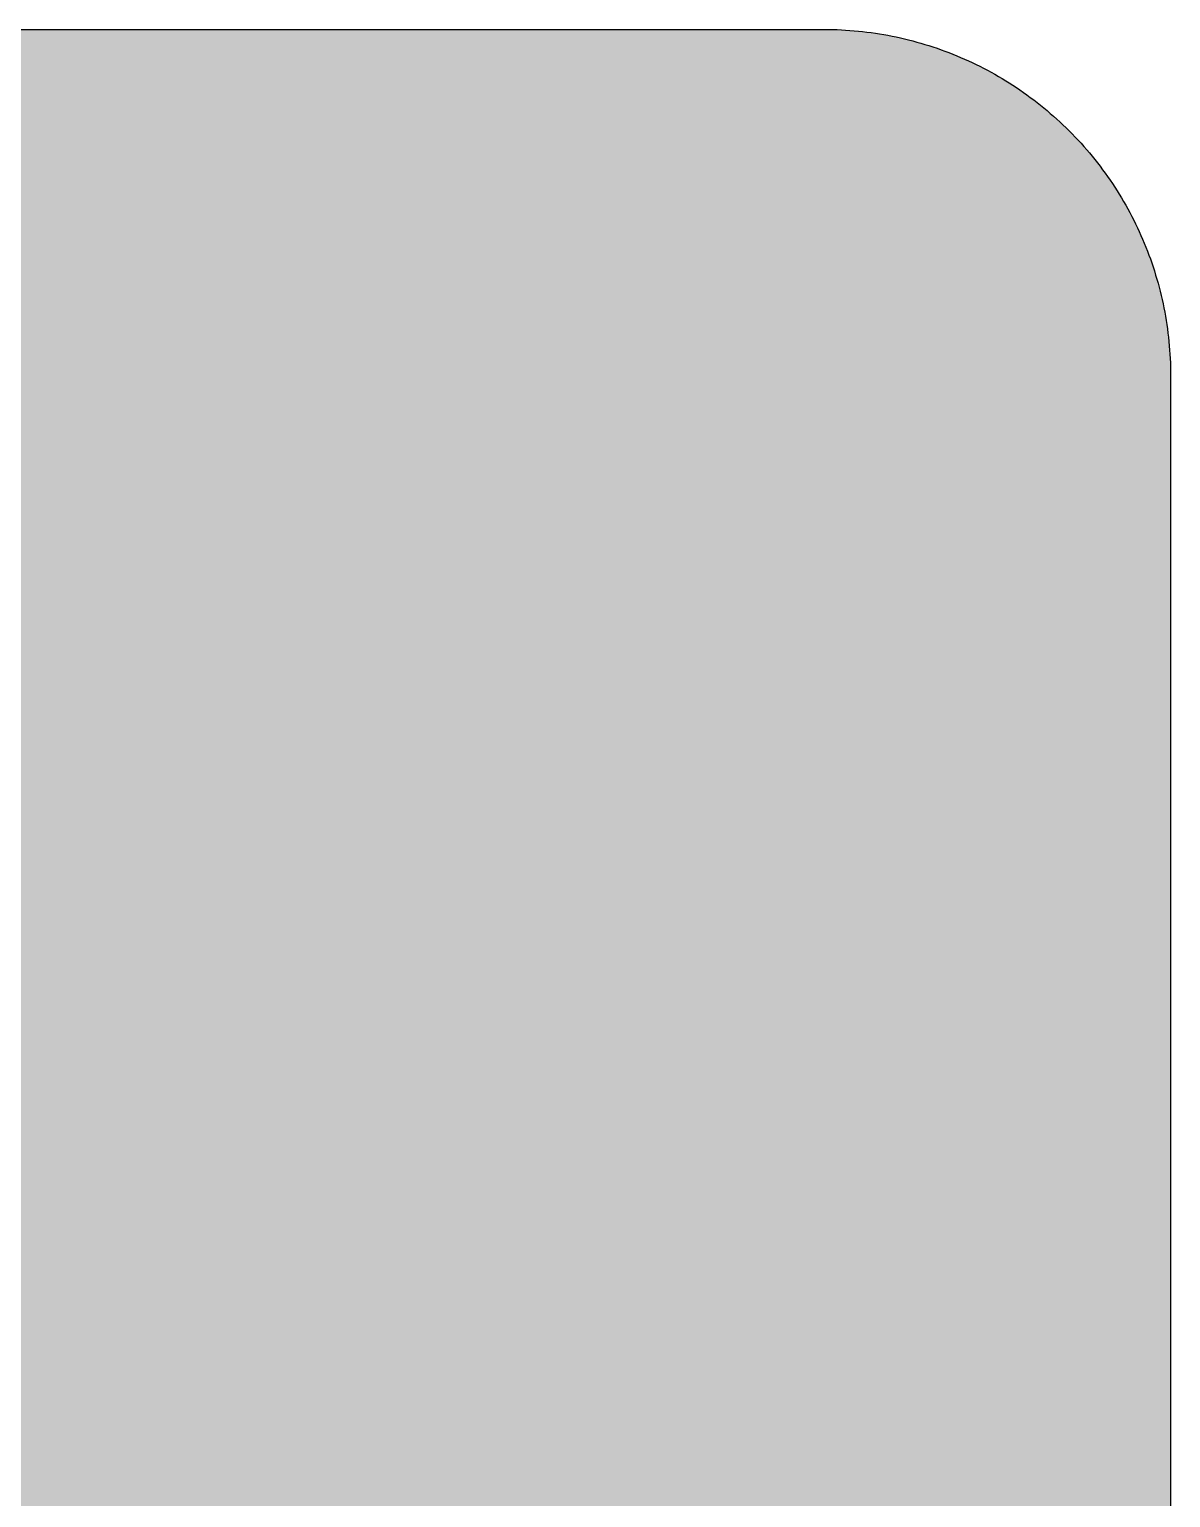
# Model space of a CAD drawing. Header units: millimetres. Extents: x 0 to 106, y 0 to 353.
# Drawn here: x 59.4 to 105.9, y 293 to 352.8 of the extents above; entities that cross this region are included whole.
import ezdxf

# ---------------------------------------------------------------- set-up
doc = ezdxf.new("R2010")
doc.units = ezdxf.units.MM

msp = doc.modelspace()

# ---------------------------------------------------------------- hatches: boundary and pattern name
msp.add_hatch(color=254).paths.add_polyline_path([(14.1633, 0.0536), (13.9878, 0.0533), (13.8125, 0.0559), (13.6373, 0.061), (13.462, 0.0686), (13.2893, 0.0787), (13.114, 0.0914), (12.9413, 0.1041), (12.7686, 0.1219), (12.5959, 0.1397), (12.4231, 0.16), (12.2504, 0.1829), (12.0777, 0.2057), (11.9075, 0.2337), (11.7373, 0.2616), (11.5672, 0.2921), (11.397, 0.3251), (11.2268, 0.3607), (11.0592, 0.3988), (10.8915, 0.4369), (10.7239, 0.4775), (10.5562, 0.5207), (10.3886, 0.5664), (10.2235, 0.6121), (10.0584, 0.6629), (9.8933, 0.7137), (9.7307, 0.7671), (9.5682, 0.8204), (9.4056, 0.8788), (9.2431, 0.9373), (9.083, 0.9982), (8.923, 1.0617), (8.763, 1.1252), (8.6055, 1.1938), (8.4455, 1.2624), (8.2906, 1.331), (8.1331, 1.4046), (7.9781, 1.4783), (7.8232, 1.5545), (7.6708, 1.6332), (7.5184, 1.7145), (7.366, 1.7958), (7.2161, 1.8796), (7.0663, 1.966), (6.919, 2.0523), (6.7716, 2.1438), (6.6243, 2.2352), (6.4795, 2.3266), (6.3348, 2.4232), (6.19, 2.5197), (6.0477, 2.6187), (5.908, 2.7178), (5.7683, 2.8194), (5.6286, 2.9235), (5.4915, 3.0302), (5.3543, 3.1369), (5.2197, 3.2461), (5.0851, 3.3579), (4.953, 3.4722), (4.8209, 3.5865), (4.6914, 3.7033), (4.5644, 3.8202), (4.4348, 3.9395), (4.3104, 4.0615), (4.1859, 4.1859), (4.0615, 4.3104), (3.9395, 4.4348), (3.8202, 4.5618), (3.7033, 4.6914), (3.5865, 4.8209), (3.4722, 4.953), (3.3579, 5.0851), (3.2487, 5.2197), (3.1369, 5.3543), (3.0302, 5.4915), (2.9235, 5.6286), (2.8194, 5.7683), (2.7178, 5.908), (2.6187, 6.0477), (2.5197, 6.19), (2.4232, 6.3348), (2.3266, 6.477), (2.2352, 6.6243), (2.1438, 6.7691), (2.0523, 6.9164), (1.966, 7.0663), (1.8796, 7.2161), (1.7958, 7.366), (1.7145, 7.5184), (1.6332, 7.6708), (1.5545, 7.8232), (1.4783, 7.9781), (1.4046, 8.1331), (1.331, 8.2906), (1.2598, 8.4455), (1.1913, 8.603), (1.1252, 8.763), (1.0592, 8.923), (0.9982, 9.083), (0.9373, 9.2431), (0.8763, 9.4056), (0.8204, 9.5682), (0.7645, 9.7307), (0.7112, 9.8933), (0.6604, 10.0584), (0.6121, 10.2235), (0.5639, 10.3911), (0.5207, 10.5562), (0.4775, 10.7239), (0.4343, 10.8915), (0.3962, 11.0592), (0.3607, 11.2268), (0.3251, 11.397), (0.2921, 11.5672), (0.2616, 11.7373), (0.2311, 11.9075), (0.2057, 12.0802), (0.1803, 12.2504), (0.1575, 12.4231), (0.1372, 12.5959), (0.1194, 12.7686), (0.1041, 12.9413), (0.0889, 13.1166), (0.0787, 13.2893), (0.0686, 13.4645), (0.061, 13.6373), (0.0559, 13.8125), (0.0508, 13.9878), (0.0508, 14.163), (0.0522, 338.7203), (0.0508, 338.8944), (0.0559, 339.0697), (0.061, 339.2449), (0.0686, 339.4177), (0.0787, 339.5929), (0.0889, 339.7656), (0.1041, 339.9409), (0.1194, 340.1136), (0.1372, 340.2863), (0.1575, 340.4591), (0.1803, 340.6318), (0.2057, 340.802), (0.2311, 340.9747), (0.2616, 341.1449), (0.2921, 341.315), (0.3251, 341.4852), (0.3607, 341.6529), (0.3962, 341.823), (0.4343, 341.9907), (0.4775, 342.1583), (0.5207, 342.326), (0.5639, 342.4911), (0.6121, 342.6562), (0.6604, 342.8213), (0.7112, 342.9864), (0.7645, 343.1515), (0.8204, 343.314), (0.8763, 343.4766), (0.9373, 343.6366), (0.9982, 343.7992), (1.0592, 343.9592), (1.1252, 344.1192), (1.1913, 344.2767), (1.2598, 344.4342), (1.331, 344.5916), (1.4046, 344.7466), (1.4783, 344.9015), (1.5545, 345.0565), (1.6332, 345.2114), (1.7145, 345.3638), (1.7958, 345.5137), (1.8796, 345.6661), (1.966, 345.8134), (2.0523, 345.9632), (2.1438, 346.1106), (2.2352, 346.2579), (2.3266, 346.4027), (2.4232, 346.5474), (2.5197, 346.6897), (2.6187, 346.8319), (2.7178, 346.9742), (2.8194, 347.1139), (2.9235, 347.251), (3.0302, 347.3907), (3.1369, 347.5253), (3.2487, 347.66), (3.3579, 347.7946), (3.4722, 347.9267), (3.5865, 348.0587), (3.7033, 348.1883), (3.8202, 348.3178), (3.9395, 348.4448), (4.0615, 348.5718), (4.1859, 348.6963), (4.3104, 348.8182), (4.4348, 348.9401), (4.5644, 349.0595), (4.6914, 349.1789), (4.8209, 349.2957), (4.953, 349.41), (5.0851, 349.5218), (5.2197, 349.6335), (5.3543, 349.7428), (5.4915, 349.8494), (5.6286, 349.9561), (5.7683, 350.0603), (5.908, 350.1619), (6.0477, 350.2635), (6.19, 350.3625), (6.3348, 350.459), (6.4795, 350.553), (6.6243, 350.647), (6.7716, 350.7384), (6.919, 350.8273), (7.0663, 350.9162), (7.2161, 351.0001), (7.366, 351.0864), (7.5184, 351.1677), (7.6708, 351.2464), (7.8232, 351.3252), (7.9781, 351.4014), (8.1331, 351.4776), (8.2906, 351.5487), (8.4455, 351.6198), (8.6055, 351.6884), (8.763, 351.757), (8.923, 351.8205), (9.083, 351.884), (9.2431, 351.9449), (9.4056, 352.0034), (9.5682, 352.0618), (9.7307, 352.1151), (9.8933, 352.1685), (10.0584, 352.2193), (10.2235, 352.2701), (10.3886, 352.3158), (10.5562, 352.3615), (10.7239, 352.4047), (10.8915, 352.4453), (11.0592, 352.4834), (11.2268, 352.5215), (11.397, 352.5571), (11.5672, 352.5901), (11.7373, 352.6206), (11.9075, 352.6485), (12.0777, 352.6765), (12.2504, 352.6993), (12.4231, 352.7222), (12.5959, 352.7425), (12.7686, 352.7603), (12.9413, 352.7781), (13.114, 352.7908), (13.2893, 352.8035), (13.462, 352.8136), (13.6373, 352.8212), (13.8125, 352.8263), (13.9878, 352.8289), (14.163, 352.8289), (91.7744, 352.8314), (91.948, 352.8289), (92.1233, 352.8263), (92.2985, 352.8212), (92.4738, 352.8136), (92.6465, 352.8035), (92.8218, 352.7908), (92.9945, 352.7781), (93.1672, 352.7603), (93.3399, 352.7425), (93.5126, 352.7222), (93.6854, 352.6993), (93.8581, 352.6765), (94.0283, 352.6485), (94.1984, 352.6206), (94.3686, 352.5901), (94.5388, 352.5571), (94.709, 352.5215), (94.8766, 352.4834), (95.0468, 352.4453), (95.2144, 352.4047), (95.3795, 352.3615), (95.5472, 352.3158), (95.7123, 352.2701), (95.8774, 352.2193), (96.0425, 352.1685), (96.205, 352.1151), (96.3701, 352.0618), (96.5327, 352.0034), (96.6927, 351.9449), (96.8553, 351.884), (97.0153, 351.8205), (97.1728, 351.757), (97.3328, 351.6884), (97.4903, 351.6198), (97.6478, 351.5487), (97.8027, 351.4776), (97.9576, 351.4014), (98.1126, 351.3252), (98.265, 351.2464), (98.4199, 351.1677), (98.5698, 351.0864), (98.7196, 351.0001), (98.8695, 350.9162), (99.0194, 350.8273), (99.1667, 350.7384), (99.314, 350.647), (99.4588, 350.553), (99.6036, 350.459), (99.7458, 350.3625), (99.888, 350.2635), (100.0303, 350.1619), (100.17, 350.0603), (100.3071, 349.9561), (100.4443, 349.8494), (100.5815, 349.7428), (100.7161, 349.6335), (100.8507, 349.5218), (100.9828, 349.41), (101.1149, 349.2957), (101.2444, 349.1789), (101.3739, 349.0595), (101.5009, 348.9401), (101.6279, 348.8182), (101.7524, 348.6963), (101.8743, 348.5718), (101.9962, 348.4448), (102.1156, 348.3178), (102.235, 348.1883), (102.3518, 348.0587), (102.4661, 347.9267), (102.5779, 347.7946), (102.6897, 347.66), (102.7989, 347.5253), (102.9056, 347.3907), (103.0122, 347.251), (103.1164, 347.1139), (103.218, 346.9742), (103.3196, 346.8319), (103.4186, 346.6897), (103.5152, 346.5474), (103.6091, 346.4027), (103.7031, 346.2579), (103.7946, 346.1106), (103.8835, 345.9632), (103.9698, 345.8134), (104.0562, 345.6661), (104.14, 345.5137), (104.2238, 345.3638), (104.3026, 345.2114), (104.3813, 345.0565), (104.4575, 344.9015), (104.5312, 344.7466), (104.6048, 344.5916), (104.6759, 344.4342), (104.7445, 344.2767), (104.8106, 344.1192), (104.8766, 343.9592), (104.9376, 343.7992), (104.9985, 343.6366), (105.0595, 343.4766), (105.1154, 343.314), (105.1712, 343.1515), (105.2246, 342.9864), (105.2754, 342.8213), (105.3236, 342.6562), (105.3719, 342.4911), (105.4151, 342.326), (105.4583, 342.1583), (105.4989, 341.9907), (105.5395, 341.823), (105.5751, 341.6529), (105.6107, 341.4852), (105.6437, 341.315), (105.6742, 341.1449), (105.7021, 340.9747), (105.73, 340.802), (105.7554, 340.6318), (105.7758, 340.4591), (105.7961, 340.2863), (105.8164, 340.1136), (105.8316, 339.9409), (105.8443, 339.7656), (105.857, 339.5929), (105.8672, 339.4177), (105.8748, 339.2449), (105.8799, 339.0697), (105.8824, 338.8944), (105.885, 338.7192), (105.8855, 14.1647), (105.8824, 13.9878), (105.8799, 13.8125), (105.8748, 13.6373), (105.8672, 13.4645), (105.857, 13.2893), (105.8443, 13.1166), (105.8316, 12.9413), (105.8164, 12.7686), (105.7961, 12.5959), (105.7758, 12.4231), (105.7554, 12.2504), (105.73, 12.0802), (105.7021, 11.9075), (105.6742, 11.7373), (105.6437, 11.5672), (105.6107, 11.397), (105.5751, 11.2268), (105.5395, 11.0592), (105.4989, 10.8915), (105.4583, 10.7239), (105.4151, 10.5562), (105.3719, 10.3911), (105.3236, 10.2235), (105.2754, 10.0584), (105.2246, 9.8933), (105.1712, 9.7307), (105.1154, 9.5682), (105.0595, 9.4056), (104.9985, 9.2431), (104.9376, 9.083), (104.8766, 8.923), (104.8106, 8.763), (104.7445, 8.603), (104.6759, 8.4455), (104.6048, 8.2906), (104.5312, 8.1331), (104.4575, 7.9781), (104.3813, 7.8232), (104.3026, 7.6708), (104.2238, 7.5184), (104.14, 7.366), (104.0562, 7.2161), (103.9698, 7.0663), (103.8835, 6.9164), (103.7946, 6.7691), (103.7031, 6.6243), (103.6091, 6.477), (103.5152, 6.3348), (103.4186, 6.19), (103.3196, 6.0477), (103.218, 5.908), (103.1164, 5.7683), (103.0122, 5.6286), (102.9056, 5.4915), (102.7989, 5.3543), (102.6897, 5.2197), (102.5779, 5.0851), (102.4661, 4.953), (102.3518, 4.8209), (102.235, 4.6914), (102.1156, 4.5618), (101.9962, 4.4348), (101.8743, 4.3104), (101.7524, 4.1859), (101.6279, 4.0615), (101.5009, 3.9395), (101.3739, 3.8202), (101.2444, 3.7033), (101.1149, 3.5865), (100.9828, 3.4722), (100.8507, 3.3579), (100.7161, 3.2461), (100.5815, 3.1369), (100.4443, 3.0302), (100.3071, 2.9235), (100.17, 2.8194), (100.0303, 2.7178), (99.888, 2.6187), (99.7458, 2.5197), (99.6036, 2.4232), (99.4588, 2.3266), (99.314, 2.2352), (99.1667, 2.1438), (99.0194, 2.0523), (98.8695, 1.966), (98.7196, 1.8796), (98.5698, 1.7958), (98.4199, 1.7145), (98.265, 1.6332), (98.1126, 1.5545), (97.9576, 1.4783), (97.8027, 1.4046), (97.6478, 1.331), (97.4903, 1.2624), (97.3328, 1.1938), (97.1728, 1.1252), (97.0153, 1.0617), (96.8553, 0.9982), (96.6927, 0.9373), (96.5327, 0.8788), (96.3701, 0.8204), (96.205, 0.7671), (96.0425, 0.7137), (95.8774, 0.6629), (95.7123, 0.6121), (95.5472, 0.5664), (95.3795, 0.5207), (95.2144, 0.4775), (95.0468, 0.4369), (94.8766, 0.3988), (94.709, 0.3607), (94.5388, 0.3251), (94.3686, 0.2921), (94.1984, 0.2616), (94.0283, 0.2337), (93.8581, 0.2057), (93.6854, 0.1829), (93.5126, 0.16), (93.3399, 0.1397), (93.1672, 0.1219), (92.9945, 0.1041), (92.8218, 0.0914), (92.6465, 0.0787), (92.4738, 0.0686), (92.2985, 0.061), (92.1233, 0.0559), (91.948, 0.0533), (91.7727, 0.0533)])
h = msp.add_hatch(color=59)
h.paths.add_polyline_path([(14.1633, 3.5814), (13.8887, 3.5839), (13.6169, 3.5941), (13.3477, 3.6119), (13.081, 3.6347), (12.8143, 3.6652), (12.5501, 3.7008), (12.2885, 3.7465), (12.0294, 3.7948), (11.7729, 3.8506), (11.5164, 3.9141), (11.2649, 3.9827), (11.016, 4.0564), (10.7671, 4.1351), (10.5232, 4.2215), (10.2819, 4.3129), (10.0432, 4.412), (9.8069, 4.5161), (9.5733, 4.6228), (9.3447, 4.7371), (9.1186, 4.8565), (8.8951, 4.9809), (8.6741, 5.113), (8.4582, 5.2476), (8.2448, 5.3873), (8.0366, 5.5321), (7.8308, 5.682), (7.6276, 5.8369), (7.4295, 5.9969), (7.2365, 6.1595), (7.046, 6.3297), (6.8605, 6.5024), (6.6777, 6.6802), (6.5024, 6.8605), (6.3271, 7.046), (6.1595, 7.2365), (5.9969, 7.432), (5.8369, 7.6302), (5.682, 7.8308), (5.5321, 8.0366), (5.3873, 8.2448), (5.2451, 8.4582), (5.1105, 8.6741), (4.9809, 8.8951), (4.8565, 9.1186), (4.7371, 9.3447), (4.6228, 9.5758), (4.5136, 9.8069), (4.4094, 10.0432), (4.3129, 10.2819), (4.2215, 10.5232), (4.1351, 10.7696), (4.0538, 11.016), (3.9802, 11.2649), (3.9116, 11.5189), (3.8506, 11.7729), (3.7948, 12.0294), (3.744, 12.2911), (3.7008, 12.5527), (3.6627, 12.8143), (3.6322, 13.081), (3.6093, 13.3502), (3.5916, 13.6195), (3.5814, 13.8913), (3.5789, 14.163), (3.58, 338.7203), (3.5814, 338.9909), (3.5916, 339.2627), (3.6093, 339.532), (3.6322, 339.8012), (3.6627, 340.0679), (3.7008, 340.3295), (3.744, 340.5911), (3.7948, 340.8528), (3.8506, 341.1093), (3.9116, 341.3633), (3.9802, 341.6148), (4.0538, 341.8662), (4.1351, 342.1126), (4.2215, 342.3564), (4.3129, 342.6003), (4.4094, 342.839), (4.5136, 343.0753), (4.6228, 343.3064), (4.7371, 343.5375), (4.8565, 343.7636), (4.9809, 343.9871), (5.1105, 344.2056), (5.2451, 344.424), (5.3873, 344.6348), (5.5321, 344.8456), (5.682, 345.0514), (5.8369, 345.252), (5.9969, 345.4502), (6.1595, 345.6457), (6.3271, 345.8337), (6.5024, 346.0217), (6.6777, 346.202), (6.8605, 346.3798), (7.046, 346.5525), (7.2365, 346.7202), (7.4295, 346.8853), (7.6276, 347.0453), (7.8308, 347.2002), (8.0366, 347.3501), (8.2448, 347.4949), (8.4582, 347.6346), (8.6741, 347.7692), (8.8951, 347.8987), (9.1186, 348.0257), (9.3447, 348.1451), (9.5733, 348.2594), (9.8069, 348.3661), (10.0432, 348.4702), (10.2819, 348.5693), (10.5232, 348.6607), (10.7671, 348.7471), (11.016, 348.8258), (11.2649, 348.902), (11.5164, 348.9681), (11.7729, 349.0316), (12.0294, 349.0874), (12.2885, 349.1382), (12.5501, 349.1814), (12.8143, 349.217), (13.081, 349.2475), (13.3477, 349.2703), (13.6169, 349.2881), (13.8887, 349.2983), (14.163, 349.3033), (91.7744, 349.3036), (92.0471, 349.2983), (92.3188, 349.2881), (92.5881, 349.2703), (92.8548, 349.2475), (93.1215, 349.217), (93.3856, 349.1814), (93.6473, 349.1382), (93.9063, 349.0874), (94.1629, 349.0316), (94.4194, 348.9681), (94.6709, 348.902), (94.9198, 348.8258), (95.1687, 348.7471), (95.4126, 348.6607), (95.6539, 348.5693), (95.8926, 348.4702), (96.1288, 348.3661), (96.3625, 348.2594), (96.5911, 348.1451), (96.8172, 348.0257), (97.0407, 347.8987), (97.2617, 347.7692), (97.4776, 347.6346), (97.6909, 347.4949), (97.8992, 347.3501), (98.105, 347.2002), (98.3082, 347.0453), (98.5063, 346.8853), (98.6993, 346.7202), (98.8898, 346.5525), (99.0752, 346.3798), (99.2581, 346.202), (99.4334, 346.0217), (99.6086, 345.8337), (99.7763, 345.6457), (99.9388, 345.4502), (100.0989, 345.252), (100.2538, 345.0514), (100.4037, 344.8456), (100.5484, 344.6348), (100.6881, 344.424), (100.8253, 344.2056), (100.9548, 343.9871), (101.0793, 343.7636), (101.1987, 343.5375), (101.313, 343.3064), (101.4222, 343.0753), (101.5238, 342.839), (101.6229, 342.6003), (101.7143, 342.3564), (101.8007, 342.1126), (101.8819, 341.8662), (101.9556, 341.6148), (102.0242, 341.3633), (102.0851, 341.1093), (102.141, 340.8528), (102.1918, 340.5911), (102.235, 340.3295), (102.2706, 340.0679), (102.301, 339.8012), (102.3264, 339.532), (102.3417, 339.2627), (102.3518, 338.9909), (102.3569, 338.7192), (102.3578, 14.1647), (102.3518, 13.8913), (102.3417, 13.6195), (102.3264, 13.3502), (102.301, 13.081), (102.2706, 12.8143), (102.235, 12.5527), (102.1918, 12.2911), (102.141, 12.0294), (102.0851, 11.7729), (102.0242, 11.5189), (101.9556, 11.2649), (101.8819, 11.016), (101.8007, 10.7696), (101.7143, 10.5232), (101.6229, 10.2819), (101.5238, 10.0432), (101.4222, 9.8069), (101.313, 9.5758), (101.1987, 9.3447), (101.0793, 9.1186), (100.9548, 8.8951), (100.8253, 8.6741), (100.6881, 8.4582), (100.5484, 8.2448), (100.4037, 8.0366), (100.2538, 7.8308), (100.0989, 7.6302), (99.9388, 7.432), (99.7763, 7.2365), (99.6086, 7.046), (99.4334, 6.8605), (99.2581, 6.6802), (99.0752, 6.5024), (98.8898, 6.3297), (98.6993, 6.1595), (98.5063, 5.9969), (98.3082, 5.8369), (98.105, 5.682), (97.8992, 5.5321), (97.6909, 5.3873), (97.4776, 5.2476), (97.2617, 5.113), (97.0407, 4.9809), (96.8172, 4.8565), (96.5911, 4.7371), (96.3625, 4.6228), (96.1288, 4.5161), (95.8926, 4.412), (95.6539, 4.3129), (95.4126, 4.2215), (95.1687, 4.1351), (94.9198, 4.0564), (94.6709, 3.9827), (94.4194, 3.9141), (94.1629, 3.8506), (93.9063, 3.7948), (93.6473, 3.7465), (93.3856, 3.7008), (93.1215, 3.6652), (92.8548, 3.6347), (92.5881, 3.6119), (92.3188, 3.5941), (92.0471, 3.5839), (91.7727, 3.5789)])
h.paths.add_polyline_path([(91.7744, 8.8731), (91.9099, 8.8748), (92.0445, 8.8798), (92.1791, 8.8875), (92.3138, 8.9002), (92.4484, 8.9154), (92.5779, 8.9332), (92.71, 8.9535), (92.8395, 8.9789), (92.9691, 9.0068), (93.0961, 9.0373), (93.2231, 9.0729), (93.3475, 9.1084), (93.4695, 9.1491), (93.5939, 9.1923), (93.7133, 9.238), (93.8327, 9.2888), (93.9521, 9.3396), (94.0664, 9.3929), (94.1832, 9.4513), (94.295, 9.5098), (94.4067, 9.5733), (94.5185, 9.6368), (94.6252, 9.7053), (94.7318, 9.7765), (94.836, 9.8476), (94.9401, 9.9238), (95.0392, 10), (95.1382, 10.0787), (95.2373, 10.1625), (95.3313, 10.2464), (95.4253, 10.3327), (95.5142, 10.4216), (95.6031, 10.5131), (95.6894, 10.6045), (95.7758, 10.701), (95.8571, 10.7975), (95.9358, 10.8966), (96.0145, 10.9982), (96.0882, 11.0998), (96.1619, 11.2039), (96.2304, 11.3106), (96.299, 11.4198), (96.3651, 11.5291), (96.426, 11.6408), (96.487, 11.7551), (96.5429, 11.8694), (96.5987, 11.9863), (96.6495, 12.1031), (96.6978, 12.2225), (96.7435, 12.3444), (96.7867, 12.4663), (96.8273, 12.5908), (96.8629, 12.7152), (96.8985, 12.8397), (96.9289, 12.9692), (96.9569, 13.0962), (96.9823, 13.2258), (97.0051, 13.3579), (97.0229, 13.4899), (97.0382, 13.622), (97.0483, 13.7566), (97.0585, 13.8913), (97.0636, 14.0259), (97.0661, 14.163), (97.0661, 338.7203), (97.0636, 338.8563), (97.0585, 338.9909), (97.0483, 339.1256), (97.0382, 339.2602), (97.0229, 339.3923), (97.0051, 339.5243), (96.9823, 339.6564), (96.9569, 339.786), (96.9289, 339.913), (96.8985, 340.04), (96.8629, 340.167), (96.8273, 340.2914), (96.7867, 340.4159), (96.7435, 340.5378), (96.6978, 340.6597), (96.6495, 340.7791), (96.5987, 340.8959), (96.5429, 341.0128), (96.487, 341.1271), (96.426, 341.2414), (96.3651, 341.3531), (96.299, 341.4624), (96.2304, 341.5716), (96.1619, 341.6783), (96.0882, 341.7824), (96.0145, 341.884), (95.9358, 341.9856), (95.8571, 342.0847), (95.7758, 342.1812), (95.6894, 342.2777), (95.6031, 342.3691), (95.5142, 342.4606), (95.4253, 342.5495), (95.3313, 342.6358), (95.2373, 342.7197), (95.1382, 342.8009), (95.0392, 342.8822), (94.9401, 342.9584), (94.836, 343.0346), (94.7318, 343.1057), (94.6252, 343.1769), (94.5185, 343.2454), (94.4067, 343.3089), (94.295, 343.3724), (94.1832, 343.4309), (94.0664, 343.4893), (93.9521, 343.5426), (93.8327, 343.5934), (93.7133, 343.6442), (93.5939, 343.6899), (93.4695, 343.7331), (93.3475, 343.7738), (93.2231, 343.8093), (93.0961, 343.8449), (92.9691, 343.8754), (92.8395, 343.9033), (92.71, 343.9287), (92.5779, 343.949), (92.4484, 343.9693), (92.3138, 343.9846), (92.1791, 343.9947), (92.0445, 344.0049), (91.9099, 344.01), (91.7727, 344.01), (14.1633, 344.012), (14.0259, 344.01), (13.8887, 344.0049), (13.7541, 343.9947), (13.622, 343.9846), (13.4874, 343.9693), (13.3553, 343.949), (13.2258, 343.9287), (13.0962, 343.9033), (12.9667, 343.8754), (12.8397, 343.8449), (12.7127, 343.8093), (12.5882, 343.7738), (12.4663, 343.7331), (12.3419, 343.6899), (12.2225, 343.6442), (12.1031, 343.5934), (11.9837, 343.5426), (11.8694, 343.4893), (11.7526, 343.4309), (11.6408, 343.3724), (11.5291, 343.3089), (11.4198, 343.2454), (11.3106, 343.1769), (11.2039, 343.1057), (11.0998, 343.0346), (10.9957, 342.9584), (10.8966, 342.8822), (10.7975, 342.8009), (10.6985, 342.7197), (10.6045, 342.6358), (10.5105, 342.5495), (10.4216, 342.4606), (10.3327, 342.3691), (10.2464, 342.2777), (10.16, 342.1812), (10.0787, 342.0847), (10, 341.9856), (9.9212, 341.884), (9.8476, 341.7824), (9.7739, 341.6783), (9.7053, 341.5716), (9.6368, 341.4624), (9.5707, 341.3531), (9.5098, 341.2414), (9.4488, 341.1271), (9.3929, 341.0128), (9.337, 340.8959), (9.2862, 340.7791), (9.238, 340.6597), (9.1923, 340.5378), (9.1491, 340.4159), (9.1084, 340.2914), (9.0703, 340.167), (9.0373, 340.04), (9.0068, 339.913), (8.9789, 339.786), (8.9535, 339.6564), (8.9306, 339.5243), (8.9129, 339.3923), (8.8976, 339.2602), (8.8849, 339.1256), (8.8773, 338.9909), (8.8722, 338.8563), (8.8697, 338.7192), (8.8717, 14.1647), (8.8722, 14.0259), (8.8773, 13.8913), (8.8849, 13.7566), (8.8976, 13.622), (8.9129, 13.4899), (8.9306, 13.3579), (8.9535, 13.2258), (8.9789, 13.0962), (9.0068, 12.9692), (9.0373, 12.8397), (9.0703, 12.7152), (9.1084, 12.5908), (9.1491, 12.4663), (9.1923, 12.3444), (9.238, 12.2225), (9.2862, 12.1031), (9.337, 11.9863), (9.3929, 11.8694), (9.4488, 11.7551), (9.5098, 11.6408), (9.5707, 11.5291), (9.6368, 11.4198), (9.7053, 11.3106), (9.7739, 11.2039), (9.8476, 11.0998), (9.9212, 10.9982), (10, 10.8966), (10.0787, 10.7975), (10.16, 10.701), (10.2464, 10.6045), (10.3327, 10.5131), (10.4216, 10.4216), (10.5105, 10.3327), (10.6045, 10.2464), (10.6985, 10.1625), (10.7975, 10.0787), (10.8966, 10), (10.9957, 9.9238), (11.0998, 9.8476), (11.2039, 9.7765), (11.3106, 9.7053), (11.4198, 9.6368), (11.5291, 9.5733), (11.6408, 9.5098), (11.7526, 9.4513), (11.8694, 9.3929), (11.9837, 9.3396), (12.1031, 9.2888), (12.2225, 9.238), (12.3419, 9.1923), (12.4663, 9.1491), (12.5882, 9.1084), (12.7127, 9.0729), (12.8397, 9.0373), (12.9667, 9.0068), (13.0962, 8.9789), (13.2258, 8.9535), (13.3553, 8.9332), (13.4874, 8.9154), (13.622, 8.9002), (13.7541, 8.8875), (13.8887, 8.8798), (14.0259, 8.8748), (14.163, 8.8722)], flags=16)
h = msp.add_hatch(color=59)
edge = h.paths.add_edge_path()
edge.add_line((76.0758, 314.6884), (76.073, 314.2564))
edge.add_line((76.073, 314.2564), (76.0705, 313.8373))
edge.add_line((76.0705, 313.8373), (76.0654, 313.4284))
edge.add_line((76.0654, 313.4284), (76.0603, 313.0271))
edge.add_line((76.0603, 313.0271), (76.0501, 312.6359))
edge.add_line((76.0501, 312.6359), (76.04, 312.2524))
edge.add_line((76.04, 312.2524), (76.0273, 311.8815))
edge.add_line((76.0273, 311.8815), (76.0146, 311.5183))
edge.add_line((76.0146, 311.5183), (75.9968, 311.1627))
edge.add_line((75.9968, 311.1627), (75.979, 310.8173))
edge.add_line((75.979, 310.8173), (75.9587, 310.482))
edge.add_line((75.9587, 310.482), (75.9358, 310.1543))
edge.add_line((75.9358, 310.1543), (75.9104, 309.8343))
edge.add_line((75.9104, 309.8343), (75.885, 309.5244))
edge.add_line((75.885, 309.5244), (75.8546, 309.2247))
edge.add_line((75.8546, 309.2247), (75.8241, 308.93))
edge.add_line((75.8241, 308.93), (75.7911, 308.6456))
edge.add_line((75.7911, 308.6456), (75.7555, 308.3687))
edge.add_line((75.7555, 308.3687), (75.7174, 308.0995))
edge.add_line((75.7174, 308.0995), (75.6793, 307.8404))
edge.add_line((75.6793, 307.8404), (75.6361, 307.5864))
edge.add_line((75.6361, 307.5864), (75.5929, 307.3425))
edge.add_line((75.5929, 307.3425), (75.5447, 307.1063))
edge.add_line((75.5447, 307.1063), (75.4964, 306.8752))
edge.add_line((75.4964, 306.8752), (75.4456, 306.6542))
edge.add_line((75.4456, 306.6542), (75.3923, 306.4383))
edge.add_line((75.3923, 306.4383), (75.3364, 306.2326))
edge.add_line((75.3364, 306.2326), (75.278, 306.0319))
edge.add_line((75.278, 306.0319), (75.217, 305.8414))
edge.add_line((75.217, 305.8414), (75.1561, 305.656))
edge.add_line((75.1561, 305.656), (75.09, 305.4756))
edge.add_line((75.09, 305.4756), (75.0214, 305.3055))
edge.add_line((75.0214, 305.3055), (74.9529, 305.1404))
edge.add_line((74.9529, 305.1404), (74.8792, 304.9829))
edge.add_line((74.8792, 304.9829), (74.803, 304.8305))
edge.add_line((74.803, 304.8305), (74.7268, 304.6857))
edge.add_line((74.7268, 304.6857), (74.6455, 304.546))
edge.add_line((74.6455, 304.546), (74.5642, 304.4139))
edge.add_line((74.5642, 304.4139), (74.4779, 304.2895))
edge.add_line((74.4779, 304.2895), (74.3915, 304.1675))
edge.add_line((74.3915, 304.1675), (74.3001, 304.0558))
edge.add_line((74.3001, 304.0558), (74.2061, 303.9466))
edge.add_line((74.2061, 303.9466), (74.1121, 303.845))
edge.add_line((74.1121, 303.845), (74.0131, 303.7484))
edge.add_line((74.0131, 303.7484), (73.9115, 303.657))
edge.add_line((73.9115, 303.657), (73.8073, 303.5732))
edge.add_line((73.8073, 303.5732), (73.7032, 303.4919))
edge.add_line((73.7032, 303.4919), (73.594, 303.4182))
edge.add_line((73.594, 303.4182), (73.4822, 303.3497))
edge.add_line((73.4822, 303.3497), (73.3654, 303.2836))
edge.add_line((73.3654, 303.2836), (73.2485, 303.2252))
edge.add_line((73.2485, 303.2252), (73.1291, 303.1719))
edge.add_line((73.1291, 303.1719), (73.0047, 303.1236))
edge.add_line((73.0047, 303.1236), (72.8802, 303.0779))
edge.add_line((72.8802, 303.0779), (72.7507, 303.0372))
edge.add_line((72.7507, 303.0372), (72.6186, 303.0042))
edge.add_line((72.6186, 303.0042), (72.484, 302.9737))
edge.add_line((72.484, 302.9737), (72.3468, 302.9458))
edge.add_line((72.3468, 302.9458), (72.2071, 302.9255))
edge.add_line((72.2071, 302.9255), (72.0649, 302.9077))
edge.add_line((72.0649, 302.9077), (71.9176, 302.8925))
edge.add_line((71.9176, 302.8925), (71.7677, 302.8848))
edge.add_line((71.7677, 302.8848), (71.6153, 302.8772))
edge.add_line((71.6153, 302.8772), (71.4604, 302.8772))
edge.add_line((71.4604, 302.8772), (71.3054, 302.8772))
edge.add_line((71.3054, 302.8772), (71.153, 302.8848))
edge.add_line((71.153, 302.8848), (71.0032, 302.8975))
edge.add_line((71.0032, 302.8975), (70.8584, 302.9128))
edge.add_line((70.8584, 302.9128), (70.7136, 302.9356))
edge.add_line((70.7136, 302.9356), (70.5739, 302.961))
edge.add_line((70.5739, 302.961), (70.4367, 302.9915))
edge.add_line((70.4367, 302.9915), (70.3021, 303.0271))
edge.add_line((70.3021, 303.0271), (70.17, 303.0677))
edge.add_line((70.17, 303.0677), (70.043, 303.116))
edge.add_line((70.043, 303.116), (69.916, 303.1668))
edge.add_line((69.916, 303.1668), (69.7941, 303.2227))
edge.add_line((69.7941, 303.2227), (69.6722, 303.2836))
edge.add_line((69.6722, 303.2836), (69.5554, 303.3522))
edge.add_line((69.5554, 303.3522), (69.4411, 303.4233))
edge.add_line((69.4411, 303.4233), (69.3293, 303.5021))
edge.add_line((69.3293, 303.5021), (69.2201, 303.5833))
edge.add_line((69.2201, 303.5833), (69.1134, 303.6722))
edge.add_line((69.1134, 303.6722), (69.0093, 303.7662))
edge.add_line((69.0093, 303.7662), (68.9077, 303.8678))
edge.add_line((68.9077, 303.8678), (68.8111, 303.972))
edge.add_line((68.8111, 303.972), (68.7146, 304.0837))
edge.add_line((68.7146, 304.0837), (68.6206, 304.2006))
edge.add_line((68.6206, 304.2006), (68.5317, 304.325))
edge.add_line((68.5317, 304.325), (68.4428, 304.4546))
edge.add_line((68.4428, 304.4546), (68.359, 304.5892))
edge.add_line((68.359, 304.5892), (68.2752, 304.7289))
edge.add_line((68.2752, 304.7289), (68.1939, 304.8762))
edge.add_line((68.1939, 304.8762), (68.1177, 305.0311))
edge.add_line((68.1177, 305.0311), (68.0415, 305.1886))
edge.add_line((68.0415, 305.1886), (67.9704, 305.3563))
edge.add_line((67.9704, 305.3563), (67.8993, 305.5264))
edge.add_line((67.8993, 305.5264), (67.8307, 305.7042))
edge.add_line((67.8307, 305.7042), (67.7672, 305.8897))
edge.add_line((67.7672, 305.8897), (67.7037, 306.0802))
edge.add_line((67.7037, 306.0802), (67.6427, 306.2783))
edge.add_line((67.6427, 306.2783), (67.5843, 306.484))
edge.add_line((67.5843, 306.484), (67.5284, 306.6948))
edge.add_line((67.5284, 306.6948), (67.4751, 306.9107))
edge.add_line((67.4751, 306.9107), (67.4243, 307.1368))
edge.add_line((67.4243, 307.1368), (67.376, 307.3679))
edge.add_line((67.376, 307.3679), (67.3278, 307.6042))
edge.add_line((67.3278, 307.6042), (67.2846, 307.8505))
edge.add_line((67.2846, 307.8505), (67.2414, 308.102))
edge.add_line((67.2414, 308.102), (67.2033, 308.3611))
edge.add_line((67.2033, 308.3611), (67.1652, 308.6278))
edge.add_line((67.1652, 308.6278), (67.1297, 308.8996))
edge.add_line((67.1297, 308.8996), (67.0966, 309.1815))
edge.add_line((67.0966, 309.1815), (67.0662, 309.4685))
edge.add_line((67.0662, 309.4685), (67.0357, 309.7632))
edge.add_line((67.0357, 309.7632), (67.0103, 310.0654))
edge.add_line((67.0103, 310.0654), (66.9849, 310.3753))
edge.add_line((66.9849, 310.3753), (66.962, 310.6903))
edge.add_line((66.962, 310.6903), (66.9417, 311.0154))
edge.add_line((66.9417, 311.0154), (66.9239, 311.3481))
edge.add_line((66.9239, 311.3481), (66.9061, 311.6885))
edge.add_line((66.9061, 311.6885), (66.8934, 312.0365))
edge.add_line((66.8934, 312.0365), (66.8807, 312.3895))
edge.add_line((66.8807, 312.3895), (66.8706, 312.7527))
edge.add_line((66.8706, 312.7527), (66.8604, 313.1236))
edge.add_line((66.8604, 313.1236), (66.8553, 313.502))
edge.add_line((66.8553, 313.502), (66.8503, 313.8907))
edge.add_line((66.8503, 313.8907), (66.8477, 314.2844))
edge.add_line((66.8477, 314.2844), (66.8452, 314.6882))
edge.add_line((66.8452, 314.6882), (66.8477, 315.0972))
edge.add_line((66.8477, 315.0972), (66.8503, 315.4985))
edge.add_line((66.8503, 315.4985), (66.8553, 315.8922))
edge.add_line((66.8553, 315.8922), (66.863, 316.2783))
edge.add_line((66.863, 316.2783), (66.8706, 316.6567))
edge.add_line((66.8706, 316.6567), (66.8833, 317.025))
edge.add_line((66.8833, 317.025), (66.896, 317.3857))
edge.add_line((66.896, 317.3857), (66.9112, 317.7388))
edge.add_line((66.9112, 317.7388), (66.929, 318.0842))
edge.add_line((66.929, 318.0842), (66.9468, 318.4195))
edge.add_line((66.9468, 318.4195), (66.9696, 318.7497))
edge.add_line((66.9696, 318.7497), (66.9925, 319.0697))
edge.add_line((66.9925, 319.0697), (67.0179, 319.3847))
edge.add_line((67.0179, 319.3847), (67.0458, 319.6895))
edge.add_line((67.0458, 319.6895), (67.0763, 319.9867))
edge.add_line((67.0763, 319.9867), (67.1093, 320.2788))
edge.add_line((67.1093, 320.2788), (67.1424, 320.5607))
edge.add_line((67.1424, 320.5607), (67.1805, 320.8376))
edge.add_line((67.1805, 320.8376), (67.2186, 321.1043))
edge.add_line((67.2186, 321.1043), (67.2592, 321.3659))
edge.add_line((67.2592, 321.3659), (67.3024, 321.6199))
edge.add_line((67.3024, 321.6199), (67.3481, 321.8663))
edge.add_line((67.3481, 321.8663), (67.3964, 322.1076))
edge.add_line((67.3964, 322.1076), (67.4472, 322.3387))
edge.add_line((67.4472, 322.3387), (67.498, 322.5648))
edge.add_line((67.498, 322.5648), (67.5538, 322.7832))
edge.add_line((67.5538, 322.7832), (67.6097, 322.994))
edge.add_line((67.6097, 322.994), (67.6707, 323.1998))
edge.add_line((67.6707, 323.1998), (67.7316, 323.3979))
edge.add_line((67.7316, 323.3979), (67.7951, 323.5884))
edge.add_line((67.7951, 323.5884), (67.8612, 323.7738))
edge.add_line((67.8612, 323.7738), (67.9298, 323.9516))
edge.add_line((67.9298, 323.9516), (68.0009, 324.1243))
edge.add_line((68.0009, 324.1243), (68.0745, 324.2894))
edge.add_line((68.0745, 324.2894), (68.1507, 324.4494))
edge.add_line((68.1507, 324.4494), (68.2295, 324.6018))
edge.add_line((68.2295, 324.6018), (68.3108, 324.7492))
edge.add_line((68.3108, 324.7492), (68.3946, 324.8889))
edge.add_line((68.3946, 324.8889), (68.4809, 325.0235))
edge.add_line((68.4809, 325.0235), (68.5673, 325.1505))
edge.add_line((68.5673, 325.1505), (68.6587, 325.2749))
edge.add_line((68.6587, 325.2749), (68.7527, 325.3892))
edge.add_line((68.7527, 325.3892), (68.8467, 325.501))
edge.add_line((68.8467, 325.501), (68.9458, 325.6051))
edge.add_line((68.9458, 325.6051), (69.0474, 325.7042))
edge.add_line((69.0474, 325.7042), (69.149, 325.7982))
edge.add_line((69.149, 325.7982), (69.2556, 325.8845))
edge.add_line((69.2556, 325.8845), (69.3649, 325.9684))
edge.add_line((69.3649, 325.9684), (69.4766, 326.0446))
edge.add_line((69.4766, 326.0446), (69.5884, 326.1157))
edge.add_line((69.5884, 326.1157), (69.7052, 326.1817))
edge.add_line((69.7052, 326.1817), (69.8246, 326.2427))
edge.add_line((69.8246, 326.2427), (69.9465, 326.2986))
edge.add_line((69.9465, 326.2986), (70.071, 326.3494))
edge.add_line((70.071, 326.3494), (70.198, 326.3951))
edge.add_line((70.198, 326.3951), (70.3275, 326.4332))
edge.add_line((70.3275, 326.4332), (70.4596, 326.4687))
edge.add_line((70.4596, 326.4687), (70.5942, 326.4992))
edge.add_line((70.5942, 326.4992), (70.7314, 326.5246))
edge.add_line((70.7314, 326.5246), (70.8711, 326.5449))
edge.add_line((70.8711, 326.5449), (71.0159, 326.5627))
edge.add_line((71.0159, 326.5627), (71.1606, 326.5729))
edge.add_line((71.1606, 326.5729), (71.3105, 326.5805))
edge.add_line((71.3105, 326.5805), (71.4604, 326.583))
edge.add_line((71.4604, 326.583), (71.6128, 326.5805))
edge.add_line((71.6128, 326.5805), (71.7601, 326.5754))
edge.add_line((71.7601, 326.5754), (71.9074, 326.5653))
edge.add_line((71.9074, 326.5653), (72.0496, 326.55))
edge.add_line((72.0496, 326.55), (72.1893, 326.5322))
edge.add_line((72.1893, 326.5322), (72.329, 326.5094))
edge.add_line((72.329, 326.5094), (72.4637, 326.484))
edge.add_line((72.4637, 326.484), (72.5957, 326.451))
edge.add_line((72.5957, 326.451), (72.7253, 326.4154))
edge.add_line((72.7253, 326.4154), (72.8523, 326.3748))
edge.add_line((72.8523, 326.3748), (72.9767, 326.329))
edge.add_line((72.9767, 326.329), (73.0961, 326.2782))
edge.add_line((73.0961, 326.2782), (73.2155, 326.2249))
edge.add_line((73.2155, 326.2249), (73.3323, 326.1639))
edge.add_line((73.3323, 326.1639), (73.4466, 326.0979))
edge.add_line((73.4466, 326.0979), (73.5559, 326.0268))
edge.add_line((73.5559, 326.0268), (73.6651, 325.9506))
edge.add_line((73.6651, 325.9506), (73.7718, 325.8693))
edge.add_line((73.7718, 325.8693), (73.8734, 325.7829))
edge.add_line((73.8734, 325.7829), (73.975, 325.6915))
edge.add_line((73.975, 325.6915), (74.074, 325.5924))
edge.add_line((74.074, 325.5924), (74.168, 325.4883))
edge.add_line((74.168, 325.4883), (74.262, 325.3791))
edge.add_line((74.262, 325.3791), (74.3534, 325.2622))
edge.add_line((74.3534, 325.2622), (74.4423, 325.1403))
edge.add_line((74.4423, 325.1403), (74.5261, 325.0133))
edge.add_line((74.5261, 325.0133), (74.61, 324.8787))
edge.add_line((74.61, 324.8787), (74.6912, 324.739))
edge.add_line((74.6912, 324.739), (74.77, 324.5917))
edge.add_line((74.77, 324.5917), (74.8462, 324.4367))
edge.add_line((74.8462, 324.4367), (74.9198, 324.2767))
edge.add_line((74.9198, 324.2767), (74.991, 324.1116))
edge.add_line((74.991, 324.1116), (75.0595, 323.9364))
edge.add_line((75.0595, 323.9364), (75.1256, 323.756))
edge.add_line((75.1256, 323.756), (75.1891, 323.5706))
edge.add_line((75.1891, 323.5706), (75.25, 323.375))
edge.add_line((75.25, 323.375), (75.311, 323.1744))
edge.add_line((75.311, 323.1744), (75.3669, 322.9635))
edge.add_line((75.3669, 322.9635), (75.4228, 322.7476))
edge.add_line((75.4228, 322.7476), (75.4736, 322.5241))
edge.add_line((75.4736, 322.5241), (75.5244, 322.293))
edge.add_line((75.5244, 322.293), (75.5726, 322.0542))
edge.add_line((75.5726, 322.0542), (75.6183, 321.8078))
edge.add_line((75.6183, 321.8078), (75.6615, 321.5538))
edge.add_line((75.6615, 321.5538), (75.7022, 321.2922))
edge.add_line((75.7022, 321.2922), (75.7403, 321.0204))
edge.add_line((75.7403, 321.0204), (75.7784, 320.7436))
edge.add_line((75.7784, 320.7436), (75.8114, 320.4566))
edge.add_line((75.8114, 320.4566), (75.8444, 320.1619))
edge.add_line((75.8444, 320.1619), (75.8749, 319.8597))
edge.add_line((75.8749, 319.8597), (75.9028, 319.5472))
edge.add_line((75.9028, 319.5472), (75.9282, 319.2272))
edge.add_line((75.9282, 319.2272), (75.9511, 318.8995))
edge.add_line((75.9511, 318.8995), (75.9739, 318.5617))
edge.add_line((75.9739, 318.5617), (75.9917, 318.2137))
edge.add_line((75.9917, 318.2137), (76.0095, 317.8607))
edge.add_line((76.0095, 317.8607), (76.0247, 317.4949))
edge.add_line((76.0247, 317.4949), (76.0374, 317.1215))
edge.add_line((76.0374, 317.1215), (76.0501, 316.7405))
edge.add_line((76.0501, 316.7405), (76.0578, 316.3494))
edge.add_line((76.0578, 316.3494), (76.0654, 315.9481))
edge.add_line((76.0654, 315.9481), (76.0705, 315.5366))
edge.add_line((76.0705, 315.5366), (76.073, 315.1175))
edge.add_line((76.073, 315.1175), (76.0755, 314.6882))
edge = h.paths.add_edge_path(flags=16)
edge.add_line((80.5215, 314.6884), (80.518, 315.1683))
edge.add_line((80.518, 315.1683), (80.5129, 315.6407))
edge.add_line((80.5129, 315.6407), (80.5028, 316.103))
edge.add_line((80.5028, 316.103), (80.4901, 316.5602))
edge.add_line((80.4901, 316.5602), (80.4723, 317.0098))
edge.add_line((80.4723, 317.0098), (80.452, 317.4517))
edge.add_line((80.452, 317.4517), (80.4266, 317.8835))
edge.add_line((80.4266, 317.8835), (80.3961, 318.3103))
edge.add_line((80.3961, 318.3103), (80.3631, 318.7268))
edge.add_line((80.3631, 318.7268), (80.325, 319.1358))
edge.add_line((80.325, 319.1358), (80.2843, 319.5396))
edge.add_line((80.2843, 319.5396), (80.2386, 319.9333))
edge.add_line((80.2386, 319.9333), (80.1903, 320.3194))
edge.add_line((80.1903, 320.3194), (80.137, 320.6979))
edge.add_line((80.137, 320.6979), (80.0786, 321.0687))
edge.add_line((80.0786, 321.0687), (80.0151, 321.4319))
edge.add_line((80.0151, 321.4319), (79.949, 321.7875))
edge.add_line((79.949, 321.7875), (79.8779, 322.1355))
edge.add_line((79.8779, 322.1355), (79.8043, 322.4759))
edge.add_line((79.8043, 322.4759), (79.723, 322.8086))
edge.add_line((79.723, 322.8086), (79.6392, 323.1337))
edge.add_line((79.6392, 323.1337), (79.5528, 323.4512))
edge.add_line((79.5528, 323.4512), (79.4588, 323.7586))
edge.add_line((79.4588, 323.7586), (79.3623, 324.0608))
edge.add_line((79.3623, 324.0608), (79.2607, 324.3555))
edge.add_line((79.2607, 324.3555), (79.154, 324.6425))
edge.add_line((79.154, 324.6425), (79.0423, 324.9219))
edge.add_line((79.0423, 324.9219), (78.928, 325.1937))
edge.add_line((78.928, 325.1937), (78.8086, 325.4553))
edge.add_line((78.8086, 325.4553), (78.6841, 325.7118))
edge.add_line((78.6841, 325.7118), (78.5546, 325.9607))
edge.add_line((78.5546, 325.9607), (78.42, 326.202))
edge.add_line((78.42, 326.202), (78.2803, 326.4357))
edge.add_line((78.2803, 326.4357), (78.138, 326.6618))
edge.add_line((78.138, 326.6618), (77.9882, 326.8802))
edge.add_line((77.9882, 326.8802), (77.8358, 327.091))
edge.add_line((77.8358, 327.091), (77.6783, 327.2942))
edge.add_line((77.6783, 327.2942), (77.5132, 327.4898))
edge.add_line((77.5132, 327.4898), (77.3455, 327.6778))
edge.add_line((77.3455, 327.6778), (77.1728, 327.8581))
edge.add_line((77.1728, 327.8581), (76.995, 328.0308))
edge.add_line((76.995, 328.0308), (76.8121, 328.1959))
edge.add_line((76.8121, 328.1959), (76.6242, 328.356))
edge.add_line((76.6242, 328.356), (76.4311, 328.5058))
edge.add_line((76.4311, 328.5058), (76.233, 328.6481))
edge.add_line((76.233, 328.6481), (76.0298, 328.7852))
edge.add_line((76.0298, 328.7852), (75.8215, 328.9122))
edge.add_line((75.8215, 328.9122), (75.6082, 329.0341))
edge.add_line((75.6082, 329.0341), (75.3897, 329.1484))
edge.add_line((75.3897, 329.1484), (75.1662, 329.2551))
edge.add_line((75.1662, 329.2551), (74.9376, 329.3542))
edge.add_line((74.9376, 329.3542), (74.7014, 329.4456))
edge.add_line((74.7014, 329.4456), (74.4626, 329.5294))
edge.add_line((74.4626, 329.5294), (74.2163, 329.6056))
edge.add_line((74.2163, 329.6056), (73.9648, 329.6742))
edge.add_line((73.9648, 329.6742), (73.7108, 329.7377))
edge.add_line((73.7108, 329.7377), (73.4492, 329.7911))
edge.add_line((73.4492, 329.7911), (73.1799, 329.8393))
edge.add_line((73.1799, 329.8393), (72.9082, 329.88))
edge.add_line((72.9082, 329.88), (72.6313, 329.9104))
edge.add_line((72.6313, 329.9104), (72.3468, 329.9358))
edge.add_line((72.3468, 329.9358), (72.0573, 329.9562))
edge.add_line((72.0573, 329.9562), (71.7626, 329.9663))
edge.add_line((71.7626, 329.9663), (71.4604, 329.9689))
edge.add_line((71.4604, 329.9689), (71.1606, 329.9663))
edge.add_line((71.1606, 329.9663), (70.866, 329.9562))
edge.add_line((70.866, 329.9562), (70.5764, 329.9358))
edge.add_line((70.5764, 329.9358), (70.292, 329.9104))
edge.add_line((70.292, 329.9104), (70.0126, 329.88))
edge.add_line((70.0126, 329.88), (69.7408, 329.8393))
edge.add_line((69.7408, 329.8393), (69.4741, 329.7911))
edge.add_line((69.4741, 329.7911), (69.2125, 329.7377))
edge.add_line((69.2125, 329.7377), (68.9559, 329.6742))
edge.add_line((68.9559, 329.6742), (68.7045, 329.6056))
edge.add_line((68.7045, 329.6056), (68.4606, 329.5294))
edge.add_line((68.4606, 329.5294), (68.2193, 329.4456))
edge.add_line((68.2193, 329.4456), (67.9856, 329.3542))
edge.add_line((67.9856, 329.3542), (67.757, 329.2551))
edge.add_line((67.757, 329.2551), (67.531, 329.1484))
edge.add_line((67.531, 329.1484), (67.3125, 329.0341))
edge.add_line((67.3125, 329.0341), (67.0992, 328.9122))
edge.add_line((67.0992, 328.9122), (66.8909, 328.7852))
edge.add_line((66.8909, 328.7852), (66.6877, 328.6481))
edge.add_line((66.6877, 328.6481), (66.4896, 328.5058))
edge.add_line((66.4896, 328.5058), (66.2965, 328.356))
edge.add_line((66.2965, 328.356), (66.1086, 328.1959))
edge.add_line((66.1086, 328.1959), (65.9257, 328.0308))
edge.add_line((65.9257, 328.0308), (65.7479, 327.8581))
edge.add_line((65.7479, 327.8581), (65.5752, 327.6778))
edge.add_line((65.5752, 327.6778), (65.4075, 327.4898))
edge.add_line((65.4075, 327.4898), (65.245, 327.2942))
edge.add_line((65.245, 327.2942), (65.0875, 327.091))
edge.add_line((65.0875, 327.091), (64.9326, 326.8802))
edge.add_line((64.9326, 326.8802), (64.7852, 326.6618))
edge.add_line((64.7852, 326.6618), (64.6405, 326.4357))
edge.add_line((64.6405, 326.4357), (64.5033, 326.202))
edge.add_line((64.5033, 326.202), (64.3687, 325.9607))
edge.add_line((64.3687, 325.9607), (64.2391, 325.7118))
edge.add_line((64.2391, 325.7118), (64.1147, 325.4553))
edge.add_line((64.1147, 325.4553), (63.9953, 325.1937))
edge.add_line((63.9953, 325.1937), (63.8785, 324.9219))
edge.add_line((63.8785, 324.9219), (63.7692, 324.6425))
edge.add_line((63.7692, 324.6425), (63.6626, 324.3555))
edge.add_line((63.6626, 324.3555), (63.561, 324.0608))
edge.add_line((63.561, 324.0608), (63.4644, 323.7586))
edge.add_line((63.4644, 323.7586), (63.3705, 323.4512))
edge.add_line((63.3705, 323.4512), (63.2816, 323.1337))
edge.add_line((63.2816, 323.1337), (63.1977, 322.8086))
edge.add_line((63.1977, 322.8086), (63.119, 322.4759))
edge.add_line((63.119, 322.4759), (63.0428, 322.1355))
edge.add_line((63.0428, 322.1355), (62.9742, 321.7875))
edge.add_line((62.9742, 321.7875), (62.9056, 321.4319))
edge.add_line((62.9056, 321.4319), (62.8447, 321.0687))
edge.add_line((62.8447, 321.0687), (62.7863, 320.6979))
edge.add_line((62.7863, 320.6979), (62.7329, 320.3194))
edge.add_line((62.7329, 320.3194), (62.6821, 319.9333))
edge.add_line((62.6821, 319.9333), (62.6364, 319.5396))
edge.add_line((62.6364, 319.5396), (62.5958, 319.1358))
edge.add_line((62.5958, 319.1358), (62.5577, 318.7268))
edge.add_line((62.5577, 318.7268), (62.5246, 318.3103))
edge.add_line((62.5246, 318.3103), (62.4967, 317.8835))
edge.add_line((62.4967, 317.8835), (62.4713, 317.4517))
edge.add_line((62.4713, 317.4517), (62.451, 317.0098))
edge.add_line((62.451, 317.0098), (62.4332, 316.5602))
edge.add_line((62.4332, 316.5602), (62.418, 316.103))
edge.add_line((62.418, 316.103), (62.4103, 315.6407))
edge.add_line((62.4103, 315.6407), (62.4027, 315.1683))
edge.add_line((62.4027, 315.1683), (62.4027, 314.6882))
edge.add_line((62.4027, 314.6882), (62.4027, 314.2056))
edge.add_line((62.4027, 314.2056), (62.4103, 313.7357))
edge.add_line((62.4103, 313.7357), (62.418, 313.2709))
edge.add_line((62.418, 313.2709), (62.4332, 312.8137))
edge.add_line((62.4332, 312.8137), (62.451, 312.3667))
edge.add_line((62.451, 312.3667), (62.4713, 311.9247))
edge.add_line((62.4713, 311.9247), (62.4967, 311.4929))
edge.add_line((62.4967, 311.4929), (62.5246, 311.0687))
edge.add_line((62.5246, 311.0687), (62.5577, 310.6522))
edge.add_line((62.5577, 310.6522), (62.5958, 310.2432))
edge.add_line((62.5958, 310.2432), (62.6364, 309.8419))
edge.add_line((62.6364, 309.8419), (62.6821, 309.4482))
edge.add_line((62.6821, 309.4482), (62.7329, 309.0647))
edge.add_line((62.7329, 309.0647), (62.7863, 308.6862))
edge.add_line((62.7863, 308.6862), (62.8447, 308.3154))
edge.add_line((62.8447, 308.3154), (62.9056, 307.9547))
edge.add_line((62.9056, 307.9547), (62.9742, 307.6016))
edge.add_line((62.9742, 307.6016), (63.0428, 307.2536))
edge.add_line((63.0428, 307.2536), (63.119, 306.9158))
edge.add_line((63.119, 306.9158), (63.1977, 306.5856))
edge.add_line((63.1977, 306.5856), (63.2816, 306.2605))
edge.add_line((63.2816, 306.2605), (63.3705, 305.9455))
edge.add_line((63.3705, 305.9455), (63.4644, 305.6382))
edge.add_line((63.4644, 305.6382), (63.561, 305.3385))
edge.add_line((63.561, 305.3385), (63.6626, 305.0464))
edge.add_line((63.6626, 305.0464), (63.7692, 304.7619))
edge.add_line((63.7692, 304.7619), (63.8785, 304.485))
edge.add_line((63.8785, 304.485), (63.9953, 304.2158))
edge.add_line((63.9953, 304.2158), (64.1147, 303.9542))
edge.add_line((64.1147, 303.9542), (64.2391, 303.7002))
edge.add_line((64.2391, 303.7002), (64.3687, 303.4538))
edge.add_line((64.3687, 303.4538), (64.5033, 303.215))
edge.add_line((64.5033, 303.215), (64.6405, 302.9839))
edge.add_line((64.6405, 302.9839), (64.7852, 302.7578))
edge.add_line((64.7852, 302.7578), (64.9326, 302.5419))
edge.add_line((64.9326, 302.5419), (65.0875, 302.3337))
edge.add_line((65.0875, 302.3337), (65.245, 302.133))
edge.add_line((65.245, 302.133), (65.4075, 301.94))
edge.add_line((65.4075, 301.94), (65.5752, 301.752))
edge.add_line((65.5752, 301.752), (65.7479, 301.5742))
edge.add_line((65.7479, 301.5742), (65.9257, 301.4015))
edge.add_line((65.9257, 301.4015), (66.1086, 301.2389))
edge.add_line((66.1086, 301.2389), (66.2965, 301.0814))
edge.add_line((66.2965, 301.0814), (66.4896, 300.9341))
edge.add_line((66.4896, 300.9341), (66.6877, 300.7919))
edge.add_line((66.6877, 300.7919), (66.8909, 300.6573))
edge.add_line((66.8909, 300.6573), (67.0992, 300.5303))
edge.add_line((67.0992, 300.5303), (67.3125, 300.4109))
edge.add_line((67.3125, 300.4109), (67.531, 300.2991))
edge.add_line((67.531, 300.2991), (67.757, 300.195))
edge.add_line((67.757, 300.195), (67.9856, 300.0959))
edge.add_line((67.9856, 300.0959), (68.2193, 300.007))
edge.add_line((68.2193, 300.007), (68.4606, 299.9232))
edge.add_line((68.4606, 299.9232), (68.7045, 299.847))
edge.add_line((68.7045, 299.847), (68.9559, 299.7784))
edge.add_line((68.9559, 299.7784), (69.2125, 299.7175))
edge.add_line((69.2125, 299.7175), (69.4741, 299.6641))
edge.add_line((69.4741, 299.6641), (69.7408, 299.6184))
edge.add_line((69.7408, 299.6184), (70.0126, 299.5778))
edge.add_line((70.0126, 299.5778), (70.292, 299.5447))
edge.add_line((70.292, 299.5447), (70.5764, 299.5219))
edge.add_line((70.5764, 299.5219), (70.866, 299.5041))
edge.add_line((70.866, 299.5041), (71.1606, 299.4914))
edge.add_line((71.1606, 299.4914), (71.4604, 299.4889))
edge.add_line((71.4604, 299.4889), (71.7626, 299.4914))
edge.add_line((71.7626, 299.4914), (72.0573, 299.5041))
edge.add_line((72.0573, 299.5041), (72.3468, 299.5219))
edge.add_line((72.3468, 299.5219), (72.6313, 299.5447))
edge.add_line((72.6313, 299.5447), (72.9082, 299.5778))
edge.add_line((72.9082, 299.5778), (73.1799, 299.6184))
edge.add_line((73.1799, 299.6184), (73.4492, 299.6641))
edge.add_line((73.4492, 299.6641), (73.7108, 299.7175))
edge.add_line((73.7108, 299.7175), (73.9648, 299.7784))
edge.add_line((73.9648, 299.7784), (74.2163, 299.847))
edge.add_line((74.2163, 299.847), (74.4626, 299.9232))
edge.add_line((74.4626, 299.9232), (74.7014, 300.007))
edge.add_line((74.7014, 300.007), (74.9376, 300.0959))
edge.add_line((74.9376, 300.0959), (75.1662, 300.195))
edge.add_line((75.1662, 300.195), (75.3897, 300.2991))
edge.add_line((75.3897, 300.2991), (75.6082, 300.4109))
edge.add_line((75.6082, 300.4109), (75.8215, 300.5303))
edge.add_line((75.8215, 300.5303), (76.0298, 300.6573))
edge.add_line((76.0298, 300.6573), (76.233, 300.7919))
edge.add_line((76.233, 300.7919), (76.4311, 300.9341))
edge.add_line((76.4311, 300.9341), (76.6242, 301.0814))
edge.add_line((76.6242, 301.0814), (76.8121, 301.2389))
edge.add_line((76.8121, 301.2389), (76.995, 301.4015))
edge.add_line((76.995, 301.4015), (77.1728, 301.5742))
edge.add_line((77.1728, 301.5742), (77.3455, 301.752))
edge.add_line((77.3455, 301.752), (77.5132, 301.94))
edge.add_line((77.5132, 301.94), (77.6783, 302.133))
edge.add_line((77.6783, 302.133), (77.8358, 302.3337))
edge.add_line((77.8358, 302.3337), (77.9882, 302.5419))
edge.add_line((77.9882, 302.5419), (78.138, 302.7578))
edge.add_line((78.138, 302.7578), (78.2803, 302.9839))
edge.add_line((78.2803, 302.9839), (78.42, 303.215))
edge.add_line((78.42, 303.215), (78.5546, 303.4538))
edge.add_line((78.5546, 303.4538), (78.6841, 303.7002))
edge.add_line((78.6841, 303.7002), (78.8086, 303.9542))
edge.add_line((78.8086, 303.9542), (78.928, 304.2158))
edge.add_line((78.928, 304.2158), (79.0423, 304.485))
edge.add_line((79.0423, 304.485), (79.154, 304.7619))
edge.add_line((79.154, 304.7619), (79.2607, 305.0464))
edge.add_line((79.2607, 305.0464), (79.3623, 305.3385))
edge.add_line((79.3623, 305.3385), (79.4588, 305.6382))
edge.add_line((79.4588, 305.6382), (79.5528, 305.9455))
edge.add_line((79.5528, 305.9455), (79.6392, 306.2605))
edge.add_line((79.6392, 306.2605), (79.723, 306.5856))
edge.add_line((79.723, 306.5856), (79.8043, 306.9158))
edge.add_line((79.8043, 306.9158), (79.8779, 307.2536))
edge.add_line((79.8779, 307.2536), (79.949, 307.6016))
edge.add_line((79.949, 307.6016), (80.0151, 307.9547))
edge.add_line((80.0151, 307.9547), (80.0786, 308.3154))
edge.add_line((80.0786, 308.3154), (80.137, 308.6862))
edge.add_line((80.137, 308.6862), (80.1903, 309.0647))
edge.add_line((80.1903, 309.0647), (80.2386, 309.4482))
edge.add_line((80.2386, 309.4482), (80.2843, 309.8419))
edge.add_line((80.2843, 309.8419), (80.325, 310.2432))
edge.add_line((80.325, 310.2432), (80.3631, 310.6522))
edge.add_line((80.3631, 310.6522), (80.3961, 311.0687))
edge.add_line((80.3961, 311.0687), (80.4266, 311.4929))
edge.add_line((80.4266, 311.4929), (80.452, 311.9247))
edge.add_line((80.452, 311.9247), (80.4723, 312.3667))
edge.add_line((80.4723, 312.3667), (80.4901, 312.8137))
edge.add_line((80.4901, 312.8137), (80.5028, 313.2709))
edge.add_line((80.5028, 313.2709), (80.5129, 313.7357))
edge.add_line((80.5129, 313.7357), (80.518, 314.2056))
edge.add_line((80.518, 314.2056), (80.5205, 314.6882))

# ---------------------------------------------------------------- linework, layer by layer
at = {"color": 254}
msp.add_lwpolyline([(14.163, 352.8289), (91.7744, 352.8314), (91.948, 352.8289), (92.1233, 352.8263), (92.2985, 352.8212), (92.4738, 352.8136), (92.6465, 352.8035), (92.8218, 352.7908), (92.9945, 352.7781), (93.1672, 352.7603), (93.3399, 352.7425), (93.5126, 352.7222), (93.6854, 352.6993), (93.8581, 352.6765), (94.0283, 352.6485), (94.1984, 352.6206), (94.3686, 352.5901), (94.5388, 352.5571), (94.709, 352.5215), (94.8766, 352.4834), (95.0468, 352.4453), (95.2144, 352.4047), (95.3795, 352.3615), (95.5472, 352.3158), (95.7123, 352.2701), (95.8774, 352.2193), (96.0425, 352.1685), (96.205, 352.1151), (96.3701, 352.0618), (96.5327, 352.0034), (96.6927, 351.9449), (96.8553, 351.884), (97.0153, 351.8205), (97.1728, 351.757), (97.3328, 351.6884), (97.4903, 351.6198), (97.6478, 351.5487), (97.8027, 351.4776), (97.9576, 351.4014), (98.1126, 351.3252), (98.265, 351.2464), (98.4199, 351.1677), (98.5698, 351.0864), (98.7196, 351.0001), (98.8695, 350.9162), (99.0194, 350.8273), (99.1667, 350.7384), (99.314, 350.647), (99.4588, 350.553), (99.6036, 350.459), (99.7458, 350.3625), (99.888, 350.2635), (100.0303, 350.1619), (100.17, 350.0603), (100.3071, 349.9561), (100.4443, 349.8494), (100.5815, 349.7428), (100.7161, 349.6335), (100.8507, 349.5218), (100.9828, 349.41), (101.1149, 349.2957), (101.2444, 349.1789), (101.3739, 349.0595), (101.5009, 348.9401), (101.6279, 348.8182), (101.7524, 348.6963), (101.8743, 348.5718), (101.9962, 348.4448), (102.1156, 348.3178), (102.235, 348.1883), (102.3518, 348.0587), (102.4661, 347.9267), (102.5779, 347.7946), (102.6897, 347.66), (102.7989, 347.5253), (102.9056, 347.3907), (103.0122, 347.251), (103.1164, 347.1139), (103.218, 346.9742), (103.3196, 346.8319), (103.4186, 346.6897), (103.5152, 346.5474), (103.6091, 346.4027), (103.7031, 346.2579), (103.7946, 346.1106), (103.8835, 345.9632), (103.9698, 345.8134), (104.0562, 345.6661), (104.14, 345.5137), (104.2238, 345.3638), (104.3026, 345.2114), (104.3813, 345.0565), (104.4575, 344.9015), (104.5312, 344.7466), (104.6048, 344.5916), (104.6759, 344.4342), (104.7445, 344.2767), (104.8106, 344.1192), (104.8766, 343.9592), (104.9376, 343.7992), (104.9985, 343.6366), (105.0595, 343.4766), (105.1154, 343.314), (105.1712, 343.1515), (105.2246, 342.9864), (105.2754, 342.8213), (105.3236, 342.6562), (105.3719, 342.4911), (105.4151, 342.326), (105.4583, 342.1583), (105.4989, 341.9907), (105.5395, 341.823), (105.5751, 341.6529), (105.6107, 341.4852), (105.6437, 341.315), (105.6742, 341.1449), (105.7021, 340.9747), (105.73, 340.802), (105.7554, 340.6318), (105.7758, 340.4591), (105.7961, 340.2863), (105.8164, 340.1136), (105.8316, 339.9409), (105.8443, 339.7656), (105.857, 339.5929), (105.8672, 339.4177), (105.8748, 339.2449), (105.8799, 339.0697), (105.8824, 338.8944), (105.885, 338.7192), (105.8855, 14.1647)], dxfattribs=at)

doc.saveas('drawing.dxf')
